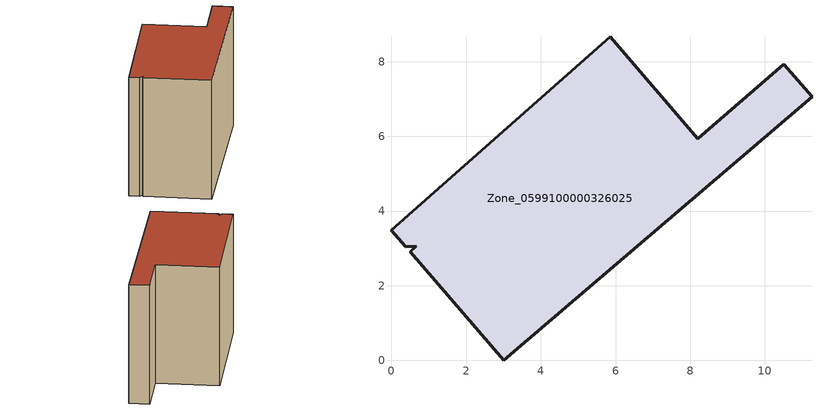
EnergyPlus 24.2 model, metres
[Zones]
Zone_0599100000326025
 floor ground (C_G): 0.66,3.05 0.39,3.04 0,3.49 5.86,8.67 8.2,5.94 10.51,7.93 11.26,7.06 3,0 0.5,2.91 z0
 wall outside (C_F): 11.26,7.06 10.51,7.93 8.2,5.94 5.86,8.67 0,3.49 0.39,3.04 0.66,3.05 0.5,2.91 3,0 11.26,7.06 z0:7.09
 roof outside (C_R): 0.39,3.04 0.66,3.05 0.5,2.91 3,0 11.26,7.06 10.51,7.93 8.2,5.94 5.86,8.67 0,3.49 z7.09
[BUILDING]
Pand.0599100000326025: North Axis=0; Terrain=City; Loads Convergence Tolerance Value=0.04; Temperature Convergence Tolerance Value=0.4; Solar Distribution=FullExterior; Maximum Number of Warmup Days=25; Minimum Number of Warmup Days=1
[Site:Location]
Rotterdam.The.Hague.AP_ZH_NLD Design_Conditions: Latitude=51.96; Longitude=4.45; Time Zone=1; Elevation=-4.5
[SITE:GROUNDTEMPERATURE:BUILDINGSURFACE]
18, 18, 18, 18, 18, 18, 18, 18, 18, 18, 18, 18
[MATERIAL] Thermal Absorptance=0.9; Solar Absorptance=0.7; Visible Absorptance=0.7
Name | Roughness | Thickness | Conductivity | Density | Specific Heat
G.TI.1946 | MediumSmooth | 0.15 | 1 | 540 | 1210
F.TI.1946 | Rough | 0.3 | 0.857143 | 1920 | 840
R.TI.1946 | MediumRough | 0.2 | 0.1 | 1500 | 1000
[CONSTRUCTION]
C_G: G.TI.1946
C_F: F.TI.1946
C_R: R.TI.1946
[ZONE]
Zone_0599100000326025: Type=1; Multiplier=1; Ceiling Height=Autocalculate; Volume=Autocalculate; Floor Area=autocalculate; Part of Total Floor Area=Yes
[ZONEINFILTRATION:DESIGNFLOWRATE]
Infil_Zone_0599100000326025: Zone or ZoneList or Space or SpaceList=Zone_0599100000326025; Schedule=AlwaysOn; Design Flow Rate Calculation Method=Flow/Area; Flow Rate per Floor Area=0.003; Constant Term Coefficient=1; Temperature Term Coefficient=0; Velocity Term Coefficient=0; Velocity Squared Term Coefficient=0
[HVACTEMPLATE:ZONE:IDEALLOADSAIRSYSTEM]
Zone_0599100000326025: Maximum Heating Supply Air Temperature=50; Minimum Cooling Supply Air Temperature=13; Maximum Heating Supply Air Humidity Ratio=0.0156; Minimum Cooling Supply Air Humidity Ratio=0.0077; Heating Limit=NoLimit; Cooling Limit=NoLimit; Dehumidification Control Type=ConstantSensibleHeatRatio; Cooling Sensible Heat Ratio=0.7; Dehumidification Setpoint=60; Humidification Control Type=None; Humidification Setpoint=30; Outdoor Air Method=None; Outdoor Air Flow Rate per Person=0.00944; Outdoor Air Flow Rate per Zone Floor Area=0; Outdoor Air Flow Rate per Zone=0; Demand Controlled Ventilation Type=None; Outdoor Air Economizer Type=NoEconomizer; Heat Recovery Type=None; Sensible Heat Recovery Effectiveness=0.7; Latent Heat Recovery Effectiveness=0.65
[ZONECONTROL:THERMOSTAT]
ThermostatControl_Zone_0599100000326025: Zone or ZoneList=Zone_0599100000326025; Control Type Schedule=DualSetpointControlType; Control 1=Thermostat_Zone_0599100000326025; Temperature Difference Between Cutout And Setpoint=0
[THERMOSTATSETPOINT:DUALSETPOINT]
Thermostat_Zone_0599100000326025: Heating Setpoint Temperature Schedule=HeatingSetpoint_Zone_0599100000326025; Cooling Setpoint Temperature Schedule=CoolingSetpoint_Zone_0599100000326025
[SCHEDULE:COMPACT]
HeatingSetpoint_Zone_0599100000326025: Through: 12/31, For: AllDays, Until: 24:00, 21
CoolingSetpoint_Zone_0599100000326025: Through: 12/31, For: AllDays, Until: 24:00, 24
DualSetpointControlType: Through: 12/31, For: AllDays, Until: 24:00, 4
AlwaysOn: Through: 12/31, For: AllDays, Until: 24:00, 1
